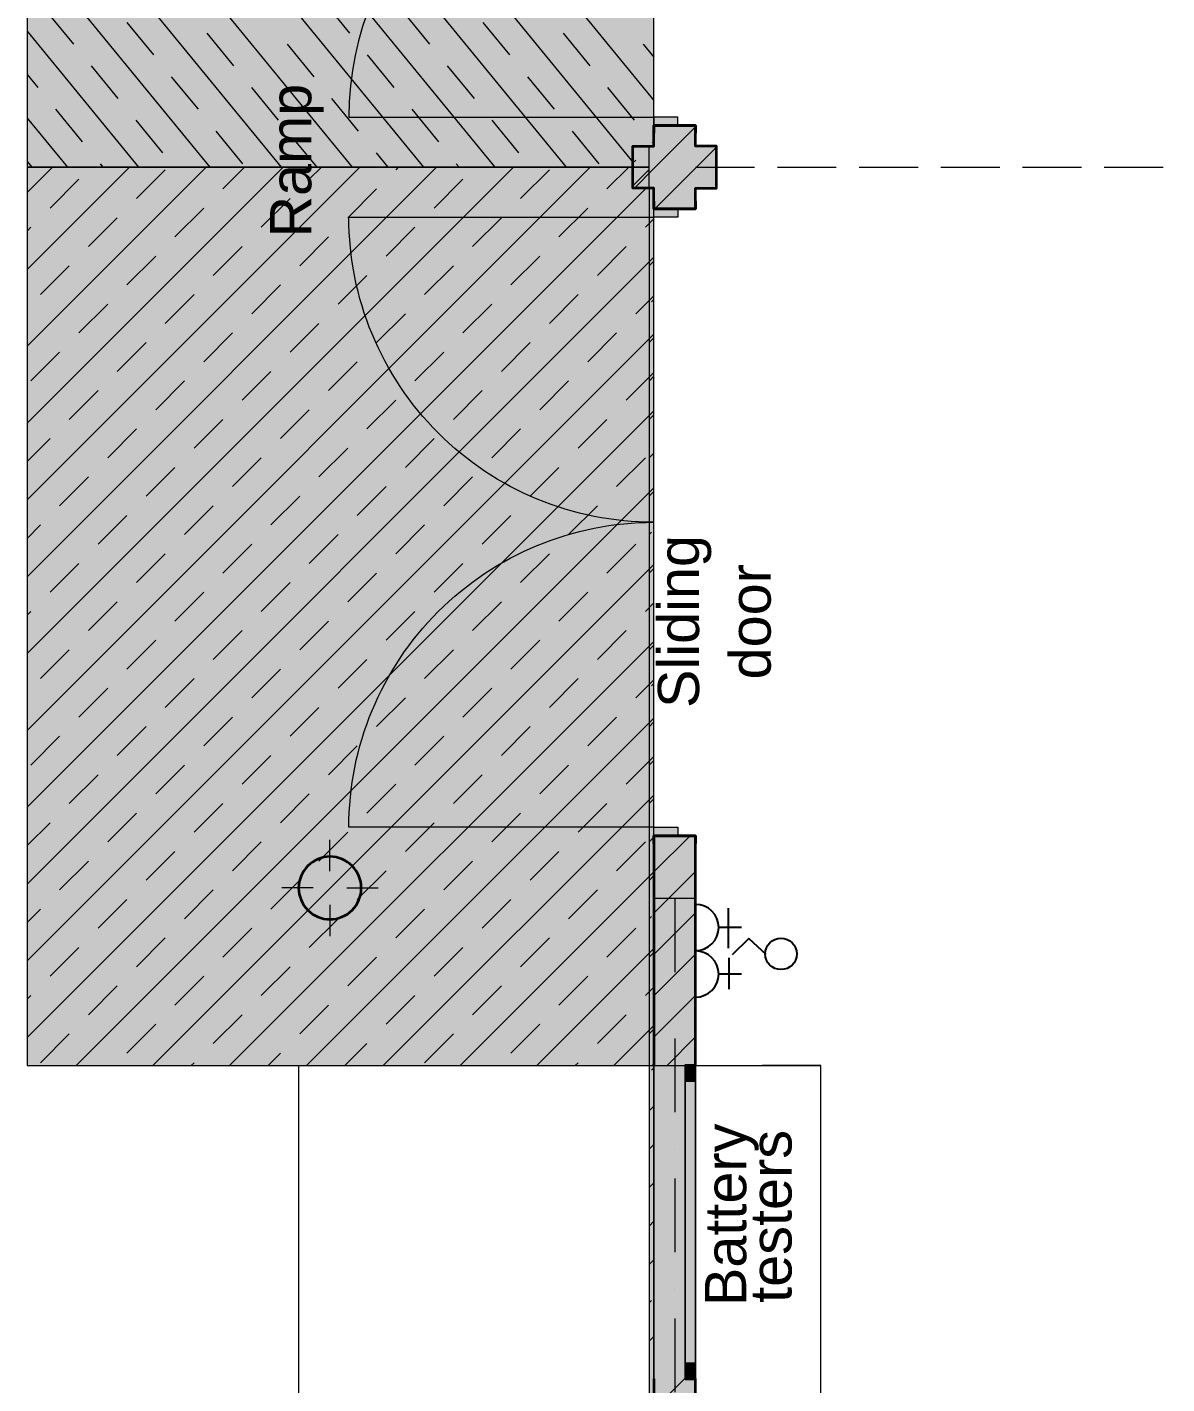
# Model space of a CAD drawing. Header units: millimetres. Extents: x -434067 to 834715, y -524312 to 693139.
# Drawn here: x 227685 to 233140, y 244049 to 250542 of the extents above; entities that cross this region are included whole.
import ezdxf

# ---------------------------------------------------------------- set-up
doc = ezdxf.new("R2010")
doc.units = ezdxf.units.MM
doc.layers.get('0').update_dxf_attribs({"color": 120})
doc.layers.add('Labels', color=7, linetype='Continuous')
doc.layers.add('PDF_2D Drafting - General', color=7, linetype='Continuous')
doc.layers.add('PDF_Geometry', color=7, linetype='Continuous', true_color=0xff6600)
doc.layers.add('PDF_Structural - Bearing', color=7, linetype='Continuous', true_color=0xffffff)
doc.styles.add('PDF ArialMT', font='arial.ttf')

# ---------------------------------------------------------------- blocks, each defined once
blk = doc.blocks.new('FF')
at = {"layer": 'PDF_Geometry', "color": 1, "lineweight": 25}
for points in [[(51, 478), (-155, 690), (46, 907)], [(-303, 293), (-303, 594)], [(300, 293), (300, 594)], [(-547, 420), (-33, 420)], [(94, 430), (501, 430)], [(596, -4), (-600, -4)]]:
    blk.add_lwpolyline(points, dxfattribs=at)
blk.add_circle((43, 1105), 204, dxfattribs=at)
for centre in [(-299, 0), (304, 0)]:
    blk.add_arc(centre, 299, 0, 180, dxfattribs=at)

msp = doc.modelspace()

# ---------------------------------------------------------------- hatches: boundary and pattern name
at = {"layer": 'PDF_2D Drafting - General', "true_color": 0xffffff, "transparency": 33554559}
for points in [[(227684.7, 254170.9), (230661.7, 254170.9), (230684.4, 254170.9), (230684.4, 249971.4), (230584.4, 249971.4), (230584.4, 249871.3), (227684.7, 249871.3)], [(227684.7, 245571.8), (227684.7, 249871.3), (230584.4, 249871.3), (230584.4, 249771.4), (230684.4, 249771.4), (230684.4, 245571.8), (230661.7, 245571.8)]]:
    msp.add_hatch(color=7, dxfattribs=at).paths.add_polyline_path(points)
at = {"layer": 'PDF_Structural - Bearing', "transparency": 33554559}
for color, points in [(7, [(230684.4, 249671.8), (230684.4, 250071.3), (230799.3, 250071.3), (230884.2, 250071.3), (230884.2, 249671.8), (230799.3, 249671.8)]), (7, [(230684.4, 245572.3), (230684.4, 246672.1), (230799.3, 246672.1), (230884.2, 246672.1), (230884.2, 245572.3), (230834.2, 245572.3)]), (256, [(230884.2, 245572.3), (230884.2, 244072.5), (230834.2, 244072.5), (230684.4, 244072.5), (230684.4, 245572.3), (230834.2, 245572.3)]), (256, [(230884.2, 245572.3), (230884.2, 244072.5), (230834.2, 244072.5), (230684.4, 244072.5), (230684.4, 245572.3), (230834.2, 245572.3)]), (7, [(230684.4, 243172.5), (230684.4, 244072.5), (230834.2, 244072.5), (230884.2, 244072.5), (230884.2, 243172.5), (230834.2, 243172.5)])]:
    msp.add_hatch(color=color, dxfattribs=at).paths.add_polyline_path(points)

# ---------------------------------------------------------------- linework, layer by layer
at = {"layer": 'PDF_2D Drafting - General', "color": 8, "lineweight": 15, "true_color": 0x7f7f7f}
for points in [[(230661.7, 254170.9), (227684.7, 254170.9), (227684.7, 249871.3), (230584.4, 249871.3), (230584.4, 249971.4), (230684.4, 249971.4), (230684.4, 254170.9), (230661.7, 254170.9), (227684.7, 254170.9), (227684.7, 245571.8), (230661.7, 245571.8), (230684.4, 245571.8), (230684.4, 249771.4), (230584.4, 249771.4), (230584.4, 249871.3), (227684.7, 249871.3), (227684.7, 245571.8), (230661.7, 245571.8), (230943.8, 245571.8)], [(230884.2, 249871.3), (231166.4, 249871.3)], [(231275.4, 249871.3), (231557.6, 249871.3)], [(231666.6, 249871.3), (231948.8, 249871.3)], [(232057.8, 249871.3), (232340, 249871.3)], [(232449, 249871.3), (232731.2, 249871.3)], [(232840.2, 249871.3), (233122.4, 249871.3)], [(230884.2, 245571.8), (231166.4, 245571.8)], [(231052.9, 245571.8), (231202, 245571.8), (231484.2, 245571.8), (231202, 245571.8)], [(231484.2, 243972.5), (231484.2, 245571.8)]]:
    msp.add_lwpolyline(points, dxfattribs=at)
at = {"layer": 'PDF_2D Drafting - General', "color": 253, "lineweight": 18, "true_color": 0xaaaaaa}
for points in [[(227684.7, 253852), (230684.4, 250190.4)], [(227684.7, 253435.8), (230584.4, 249896.2)], [(227684.7, 253019.6), (230263.8, 249871.3)], [(227684.7, 252603.4), (229922.9, 249871.3)], [(227684.7, 252187.4), (229581.8, 249871.3)], [(227684.7, 251771.2), (229241, 249871.3)], [(227684.7, 251355), (228900.1, 249871.3)], [(227684.7, 250938.8), (228559, 249871.3)], [(229099.2, 250668.7), (229227.1, 250512.5)], [(227778.1, 250616.6), (227905.9, 250460.5)], [(229482.8, 250616.6), (229610.6, 250460.5)], [(227684.7, 250522.6), (228218.2, 249871.3)], [(228161.7, 250564.6), (228289.6, 250408.6)], [(228545.2, 250512.5), (228673, 250356.6)], [(229866.3, 250564.6), (229994.1, 250408.6)], [(230249.9, 250512.5), (230377.8, 250356.6)], [(228928.7, 250460.5), (229056.5, 250304.5)], [(230633.4, 250460.5), (230684.4, 250398.4)], [(229312.4, 250408.6), (229440.2, 250252.5)], [(227684.7, 250314.6), (227735.5, 250252.5)], [(227991.1, 250356.6), (228119.1, 250200.4)], [(229695.8, 250356.6), (229823.7, 250200.4)], [(228374.8, 250304.5), (228502.6, 250148.4)], [(228758.3, 250252.5), (228886.1, 250096.3)], [(230079.3, 250304.5), (230207.2, 250148.4)], [(230463, 250252.5), (230590.8, 250096.3)], [(229141.8, 250200.4), (229269.7, 250044.5)], [(227820.7, 250148.4), (227948.5, 249992.4)], [(229525.4, 250148.4), (229653.2, 249992.4)], [(227684.7, 250106.6), (227877.3, 249871.3)], [(228204.3, 250096.3), (228332.2, 249940.4)], [(229908.9, 250096.3), (230036.7, 249940.4)], [(228587.8, 250044.5), (228715.7, 249888.3)], [(228971.3, 249992.4), (229070.5, 249871.3)], [(230292.5, 250044.5), (230420.4, 249888.3)], [(230676, 249992.4), (230684.4, 249982.4)], [(229355, 249940.4), (229411.4, 249871.3)], [(230643.8, 249951.4), (230643.8, 249951.4)], [(227684.7, 249898.4), (227706.7, 249871.3)], [(230380, 249871.3), (227684.7, 247176.1)], [(230012.4, 249871.3), (227684.7, 247543.7)], [(229644.7, 249871.3), (227684.7, 247911.3)], [(229277, 249871.3), (227684.7, 248279.1)], [(228909.4, 249871.3), (227684.7, 248646.7)], [(228541.8, 249871.3), (227684.7, 249014.3)], [(228174, 249871.3), (227684.7, 249382)], [(227806.4, 249871.3), (227684.7, 249749.7)], [(228033.7, 249888.3), (228047.7, 249871.3)], [(228345.8, 249859.4), (228208.1, 249721.5)], [(228725.6, 249871.3), (228621.6, 249767.6)], [(229093.2, 249871.3), (229035.3, 249813.5)], [(229460.8, 249871.3), (229448.8, 249859.4)], [(229738.5, 249888.3), (229752.3, 249871.3)], [(230184.2, 249859.4), (230046.3, 249721.5)], [(230563.8, 249871.3), (230460, 249767.6)], [(230584.4, 249891.9), (230597.7, 249905.5)], [(230584.4, 249782.7), (230661.7, 249860)], [(227932.3, 249813.5), (227794.4, 249675.6)], [(229770.5, 249813.5), (229632.6, 249675.6)], [(230647.6, 249771.4), (227684.7, 246808.3)], [(229357, 249767.6), (229219.1, 249629.7)], [(230661.7, 249767.3), (230665.8, 249771.4)], [(228529.8, 249675.6), (228391.9, 249537.7)], [(228943.3, 249721.5), (228805.4, 249583.8)], [(230368, 249675.6), (230230.1, 249537.7)], [(228116.1, 249629.7), (227978.2, 249491.8)], [(229954.3, 249629.7), (229816.6, 249491.8)], [(230684.4, 249624.2), (230643.8, 249583.8)], [(227702.4, 249583.8), (227684.7, 249565.8)], [(229127.1, 249537.7), (228989.2, 249399.8)], [(229540.8, 249583.8), (229402.9, 249445.9)], [(230673, 249594.8), (230673, 249594.8)], [(228713.6, 249491.8), (228575.7, 249353.9)], [(230551.8, 249491.8), (230413.9, 249353.9)], [(230684.4, 249440.4), (227684.7, 246440.7)], [(228299.9, 249445.9), (228162, 249308)], [(230138.3, 249445.9), (230000.4, 249308)], [(230661.7, 249399.7), (230684.4, 249422.3)], [(227886.4, 249399.8), (227748.5, 249261.9)], [(229310.9, 249353.9), (229173.2, 249216)], [(229724.6, 249399.8), (229586.7, 249261.9)], [(228897.4, 249308), (228759.5, 249170.1)], [(228070.2, 249216), (227932.3, 249078.1)], [(228483.7, 249261.9), (228345.8, 249124.2)], [(229908.4, 249216), (229770.5, 249078.1)], [(230322.1, 249261.9), (230184.2, 249124.2)], [(230684.4, 249256.6), (230597.7, 249170.1)], [(230673, 249227), (230684.4, 249238.3)], [(229494.9, 249170.1), (229357, 249032.2)], [(229081.2, 249124.2), (228943.3, 248986.3)], [(230684.4, 249072.8), (227684.7, 246073.1)], [(228254, 249032.2), (228116.1, 248894.3)], [(228667.5, 249078.1), (228529.8, 248940.2)], [(230092.2, 249032.2), (229954.3, 248894.3)], [(230505.9, 249078.1), (230368, 248940.2)], [(230661.7, 249031.9), (230684.4, 249054.5)], [(227840.3, 248986.3), (227702.4, 248848.4)], [(229678.7, 248986.3), (229540.8, 248848.4)], [(228851.5, 248894.3), (228713.6, 248756.4)], [(229265, 248940.2), (229127.1, 248802.5)], [(230684.4, 248889), (230551.8, 248756.4)], [(228437.8, 248848.4), (228299.9, 248710.5)], [(230276, 248848.4), (230138.3, 248710.5)], [(230661.7, 248848.1), (230684.4, 248870.7)], [(228024.1, 248802.5), (227886.4, 248664.6)], [(229448.8, 248756.4), (229310.9, 248618.5)], [(229862.5, 248802.5), (229724.6, 248664.6)], [(230684.4, 248705.2), (227684.7, 245705.5)], [(229035.3, 248710.5), (228897.4, 248572.6)], [(228621.6, 248664.6), (228483.7, 248526.7)], [(230460, 248664.6), (230322.1, 248526.7)], [(230661.7, 248664.3), (230684.4, 248686.9)], [(227794.4, 248572.6), (227684.7, 248462.9)], [(228208.1, 248618.5), (228070.2, 248480.8)], [(229632.6, 248572.6), (229494.9, 248434.7)], [(230046.3, 248618.5), (229908.4, 248480.8)], [(229219.1, 248526.7), (229081.2, 248388.8)], [(230661.7, 248480.5), (230684.4, 248503.1)], [(228391.9, 248434.7), (228254, 248296.8)], [(228805.4, 248480.8), (228667.5, 248342.9)], [(230230.1, 248434.7), (230092.2, 248296.8)], [(230643.8, 248480.8), (230505.9, 248342.9)], [(227978.2, 248388.8), (227840.3, 248250.9)], [(229816.6, 248388.8), (229678.7, 248250.9)], [(230684.4, 248337.4), (227918.6, 245571.8)], [(229402.9, 248342.9), (229265, 248205)], [(230661.7, 248296.7), (230684.4, 248319.3)], [(228575.7, 248250.9), (228437.8, 248113)], [(228989.2, 248296.8), (228851.5, 248159.1)], [(230413.9, 248250.9), (230276, 248113)], [(228162, 248205), (228024.1, 248067.1)], [(230000.4, 248205), (229862.5, 248067.1)], [(227748.5, 248159.1), (227684.7, 248095.1)], [(229173.2, 248113), (229035.3, 247975.1)], [(229586.7, 248159.1), (229448.8, 248021.2)], [(230661.7, 248112.9), (230673, 248124.2)], [(228759.5, 248067.1), (228621.6, 247929.2)], [(230597.7, 248067.1), (230460, 247929.2)], [(228345.8, 248021.2), (228208.1, 247883.3)], [(230184.2, 248021.2), (230046.3, 247883.3)], [(227932.3, 247975.1), (227794.4, 247837.4)], [(230684.4, 247969.8), (228286.4, 245571.8)], [(229357, 247929.2), (229219.1, 247791.3)], [(229770.5, 247975.1), (229632.6, 247837.4)], [(230661.7, 247929.1), (230684.4, 247951.5)], [(228943.3, 247883.3), (228805.4, 247745.4)], [(228116.1, 247791.3), (227978.2, 247653.4)], [(228529.8, 247837.4), (228391.9, 247699.5)], [(229954.3, 247791.3), (229816.6, 247653.4)], [(230368, 247837.4), (230230.1, 247699.5)], [(230684.4, 247786), (230643.8, 247745.4)], [(227702.4, 247745.4), (227684.7, 247727.5)], [(229540.8, 247745.4), (229402.9, 247607.5)], [(230673, 247756.4), (230673, 247756.4)], [(228713.6, 247653.4), (228575.7, 247515.7)], [(229127.1, 247699.5), (228989.2, 247561.6)], [(230551.8, 247653.4), (230413.9, 247515.7)], [(228299.9, 247607.5), (228162, 247469.6)], [(230684.4, 247602.2), (228654, 245571.8)], [(230138.3, 247607.5), (230000.4, 247469.6)], [(227886.4, 247561.6), (227748.5, 247423.7)], [(229724.6, 247561.6), (229586.7, 247423.7)], [(230661.7, 247561.3), (230684.4, 247583.9)], [(228897.4, 247469.6), (228759.5, 247331.7)], [(229310.9, 247515.7), (229173.2, 247377.8)], [(228483.7, 247423.7), (228345.8, 247285.8)], [(230322.1, 247423.7), (230184.2, 247285.8)], [(230684.4, 247418.2), (230597.7, 247331.7)], [(230673, 247388.8), (230684.4, 247400.1)], [(228070.2, 247377.8), (227932.3, 247239.9)], [(229494.9, 247331.7), (229357, 247194)], [(229908.4, 247377.8), (229770.5, 247239.9)], [(229081.2, 247285.8), (228943.3, 247147.9)], [(228667.5, 247239.9), (228529.8, 247102)], [(230684.4, 247234.4), (229021.6, 245571.8)], [(230505.9, 247239.9), (230368, 247102)], [(230661.7, 247193.7), (230684.4, 247216.3)], [(227840.3, 247147.9), (227702.4, 247010)], [(228254, 247194), (228116.1, 247056.1)], [(229678.7, 247147.9), (229540.8, 247010)], [(230092.2, 247194), (229954.3, 247056.1)], [(229265, 247102), (229127.1, 246964.1)], [(228437.8, 247010), (228299.9, 246872.3)], [(228851.5, 247056.1), (228713.6, 246918.2)], [(230276, 247010), (230138.3, 246872.3)], [(230684.4, 247050.6), (230551.8, 246918.2)], [(230661.7, 247009.9), (230684.4, 247032.5)], [(228024.1, 246964.1), (227886.4, 246826.2)], [(229862.5, 246964.1), (229724.6, 246826.2)], [(229035.3, 246872.3), (228897.4, 246734.4)], [(229448.8, 246918.2), (229310.9, 246780.3)], [(228621.6, 246826.2), (228483.7, 246688.3)], [(230684.4, 246866.8), (229389.4, 245571.8)], [(230460, 246826.2), (230322.1, 246688.3)], [(230661.7, 246826.1), (230684.4, 246848.6)], [(228208.1, 246780.3), (228070.2, 246642.4)], [(230046.3, 246780.3), (229908.4, 246642.4)], [(227794.4, 246734.4), (227684.7, 246624.5)], [(229219.1, 246688.3), (229081.2, 246550.6)], [(229632.6, 246734.4), (229494.9, 246596.5)], [(228805.4, 246642.4), (228667.5, 246504.5)], [(230643.8, 246642.4), (230505.9, 246504.5)], [(230661.7, 246642.1), (230684.4, 246664.8)], [(227978.2, 246550.6), (227840.3, 246412.7)], [(228391.9, 246596.5), (228254, 246458.6)], [(229816.6, 246550.6), (229678.7, 246412.7)], [(230230.1, 246596.5), (230092.2, 246458.6)], [(229402.9, 246504.5), (229265, 246366.6)], [(230684.4, 246499.2), (229757, 245571.8)], [(228989.2, 246458.6), (228851.5, 246320.7)], [(230661.7, 246458.3), (230684.4, 246481)], [(228162, 246366.6), (228024.1, 246228.9)], [(228575.7, 246412.7), (228437.8, 246274.8)], [(230000.4, 246366.6), (229862.5, 246228.9)], [(230413.9, 246412.7), (230276, 246274.8)], [(227748.5, 246320.7), (227684.7, 246256.9)], [(229586.7, 246320.7), (229448.8, 246182.8)], [(228759.5, 246228.9), (228621.6, 246091)], [(229173.2, 246274.8), (229035.3, 246136.9)], [(230597.7, 246228.9), (230460, 246091)], [(230661.7, 246274.5), (230673, 246285.8)], [(228345.8, 246182.8), (228208.1, 246044.9)], [(230184.2, 246182.8), (230046.3, 246044.9)], [(227932.3, 246136.9), (227794.4, 245999)], [(229770.5, 246136.9), (229632.6, 245999)], [(230684.4, 246131.4), (230124.6, 245571.8)], [(230661.7, 246090.7), (230684.4, 246113.3)], [(228943.3, 246044.9), (228805.4, 245907.2)], [(229357, 246091), (229219.1, 245953.1)], [(228529.8, 245999), (228391.9, 245861.1)], [(230368, 245999), (230230.1, 245861.1)], [(227702.4, 245907.2), (227684.7, 245889.3)], [(228116.1, 245953.1), (227978.2, 245815.2)], [(229540.8, 245907.2), (229402.9, 245769.3)], [(229954.3, 245953.1), (229816.6, 245815.2)], [(230684.4, 245947.6), (230643.8, 245907.2)], [(230673, 245918.2), (230673, 245918.2)], [(229127.1, 245861.1), (228989.2, 245723.2)], [(228299.9, 245769.3), (228162, 245631.4)], [(228713.6, 245815.2), (228575.7, 245677.3)], [(230138.3, 245769.3), (230000.4, 245631.4)], [(230551.8, 245815.2), (230413.9, 245677.3)], [(227886.4, 245723.2), (227748.5, 245585.5)], [(229724.6, 245723.2), (229586.7, 245585.5)], [(230684.4, 245763.8), (230492.4, 245571.8)], [(230661.7, 245723.1), (230684.4, 245745.7)], [(229310.9, 245677.3), (229205.6, 245571.8)], [(228483.7, 245585.5), (228470.2, 245571.8)], [(228897.4, 245631.4), (228837.8, 245571.8)], [(230322.1, 245585.5), (230308.4, 245571.8)], [(230684.4, 245580), (230676.2, 245571.8)], [(230673, 245550.5), (230684.4, 245561.8)], [(230661.7, 245355.3), (230684.4, 245378)], [(230661.7, 245171.5), (230684.4, 245194.2)], [(230661.7, 244987.7), (230684.4, 245010.4)], [(230661.7, 244803.9), (230684.4, 244826.6)], [(230661.7, 244620.1), (230684.4, 244642.7)], [(230661.7, 244436.3), (230673, 244447.6)], [(230661.7, 244252.5), (230684.4, 244275)], [(230673, 244079.9), (230673, 244079.9)]]:
    msp.add_lwpolyline(points, dxfattribs=at)
at = {"layer": 'PDF_2D Drafting - General', "color": 8, "lineweight": 15, "true_color": 0x7f7f7f}
for points in [[(230584.4, 249971.4), (230584.4, 249871.3), (230661.7, 249871.3), (230661.7, 249971.4)], [(230661.7, 249871.3), (230584.4, 249871.3), (230584.4, 249771.4), (230661.7, 249771.4)], [(230661.7, 249771.4), (230661.7, 243167.9), (230684.4, 243167.9), (230684.4, 249771.4)]]:
    msp.add_lwpolyline(points, close=True, dxfattribs=at)
at = {"layer": 'PDF_2D Drafting - General', "color": 7, "lineweight": 0, "true_color": 0xffffff, "transparency": 33554559}
for points in [[(230661.7, 249971.4), (230661.7, 249871.3), (230584.4, 249971.4), (230584.4, 249871.3)], [(230661.7, 249771.4), (230584.4, 249771.4), (230661.7, 249871.3), (230584.4, 249871.3)], [(230684.4, 249771.4), (230684.4, 243167.9), (230661.7, 249771.4), (230661.7, 243167.9)]]:
    msp.add_solid(points, dxfattribs=at)
at = {"layer": 'PDF_Structural - Bearing', "color": 123, "lineweight": 18, "true_color": 0x71cebe}
msp.add_lwpolyline([(227684.7, 254170.9), (227684.7, 245571.8), (228984.2, 245571.8), (228984.2, 239073), (241683.1, 239073), (241683.1, 260670.2), (228984.2, 260670.2), (228984.2, 254170.9)], close=True, dxfattribs=at)
at = {"layer": 'PDF_Structural - Bearing', "color": 30, "lineweight": 18, "true_color": 0xff6600}
for points in [[(230684.4, 253031.1), (229224.5, 253031.1, 0.414216), (230684.4, 251571.2, 0.414199), (229224.5, 250111.4), (230684.4, 250111.4)], [(230684.4, 246712.1), (229224.5, 246712.1, -0.414216), (230684.4, 248172, -0.414217), (229224.5, 249631.9), (230684.4, 249631.9)]]:
    msp.add_lwpolyline(points, format="xyb", dxfattribs=at)
at = {"layer": 'PDF_Structural - Bearing', "color": 7, "lineweight": 35}
for points in [[(230684.4, 249671.8), (230799.3, 249671.8), (230884.2, 249671.8), (230799.3, 249671.8), (230684.4, 249671.8), (230684.4, 249708.8), (230684.4, 249671.8), (230684.4, 249771.4), (230584.4, 249771.4), (230584.4, 249971.4), (230684.4, 249971.4), (230684.4, 250071.3), (230799.3, 250071.3), (230884.2, 250071.3), (230884.2, 250034.4), (230884.2, 250071.3), (230799.3, 250071.3), (230684.4, 250071.3), (230684.4, 250034.4), (230684.4, 250071.3)], [(230884.2, 249671.8), (230884.2, 249708.8), (230884.2, 249671.8), (230884.2, 249771.4), (230984.2, 249771.4), (230984.2, 249971.4), (230884.2, 249971.4), (230884.2, 250071.3)], [(230684.4, 246672.1), (230799.3, 246672.1), (230684.4, 246672.1), (230684.4, 246635.2), (230684.4, 246672.1), (230684.4, 245572.3)], [(230884.2, 245572.3), (230834.2, 245572.3), (230884.2, 245572.3), (230884.2, 246672.1)], [(230684.4, 244072.5), (230684.4, 243172.5)], [(230884.2, 243172.5), (230834.2, 243172.5), (230884.2, 243172.5), (230884.2, 244072.5), (230834.2, 244072.5), (230884.2, 244072.5)]]:
    msp.add_lwpolyline(points, dxfattribs=at)
at = {"layer": 'PDF_Structural - Bearing', "lineweight": 0}
for points in [[(230591.1, 249771.4), (230684.4, 249864.6), (230884.2, 250064.6)], [(230693, 250071.3), (230684.4, 250062.5)], [(230584.4, 249962.5), (230593.2, 249971.4)], [(230689.4, 249671.8), (230884.2, 249866.6), (230984.2, 249966.6)], [(230857.3, 246672.1), (230684.4, 246499.2)], [(230884.2, 246501.2), (230684.4, 246301.2)], [(230884.2, 246303.1), (230684.4, 246103.3)], [(230884.2, 246105.2), (230684.4, 245905.2)], [(230884.2, 245907.2), (230684.4, 245707.2)], [(230884.2, 245709.3), (230747.3, 245572.3)], [(230831.2, 244072.5), (230684.4, 243925.6)]]:
    msp.add_lwpolyline(points, dxfattribs=at)
at = {"layer": 'PDF_Structural - Bearing', "color": 30, "lineweight": 20, "true_color": 0xff6600}
for points in [[(230799.3, 250071.3), (230799.3, 250111.4), (230684.4, 250111.4), (230684.4, 250071.3)], [(230799.3, 249671.8), (230799.3, 249631.9), (230684.4, 249631.9), (230684.4, 249671.8)], [(230684.4, 246672.1), (230684.4, 246712.1), (230799.3, 246712.1), (230799.3, 246672.1)], [(230884.2, 245572.3), (230884.2, 245497.3), (230834.2, 245497.3), (230834.2, 245572.3), (230834.2, 245497.3), (230884.2, 245497.3)], [(230834.2, 244072.5), (230834.2, 244147.5), (230884.2, 244147.5), (230884.2, 244072.5), (230884.2, 244147.5), (230834.2, 244147.5)]]:
    msp.add_lwpolyline(points, close=True, dxfattribs=at)
at = {"layer": 'PDF_Structural - Bearing', "color": 1, "lineweight": 0}
for points in [[(229134.2, 246501.7), (229134.2, 246651.7)], [(229054.2, 246421.8), (228904.2, 246421.8)], [(229134.2, 246421.8), (229134.2, 246421.8)], [(229214.2, 246421.8), (229364.1, 246421.8)], [(229134.2, 246341.8), (229134.2, 246191.8)]]:
    msp.add_lwpolyline(points, dxfattribs=at)
at = {"layer": 'PDF_Structural - Bearing', "color": 7, "lineweight": 35}
msp.add_lwpolyline([(230884.2, 246635.2), (230884.2, 246672.1), (230799.3, 246672.1), (230884.2, 246672.1)], close=True, dxfattribs=at)
at = {"layer": 'PDF_Structural - Bearing', "color": 14, "lineweight": 35, "true_color": 0xa80f02}
msp.add_lwpolyline([(229284.2, 246421.8, 0.41392), (229134.2, 246571.8, 0.413909), (228984.2, 246421.8, 0.414311), (229134.2, 246271.8, 0.414322)], format="xyb", close=True, dxfattribs=at)
at = {"layer": 'PDF_Structural - Bearing', "color": 132, "lineweight": 18, "true_color": 0x00bfbf}
for points in [[(230884.2, 246089.6), (230884.2, 246371.8), (230684.4, 246371.8), (230684.4, 246089.6)], [(230684.4, 245980.6), (230684.4, 245698.4)], [(230884.2, 245980.6), (230884.2, 245698.4)], [(230684.4, 245589.4), (230684.4, 245307.2)], [(230884.2, 245589.4), (230884.2, 245307.2)], [(230684.4, 245198.3), (230684.4, 244916)], [(230884.2, 245198.3), (230884.2, 244916)], [(230684.4, 244807.1), (230684.4, 244524.8)], [(230884.2, 244807.1), (230884.2, 244524.8)], [(230684.4, 244415.9), (230684.4, 244133.6)], [(230884.2, 244415.9), (230884.2, 244133.6)]]:
    msp.add_lwpolyline(points, dxfattribs=at)
at = {"layer": 'PDF_Structural - Bearing', "color": 123, "lineweight": 20, "true_color": 0x71cebe}
for points in [[(230784.2, 246371.8), (230784.2, 246019)], [(230784.2, 245842.6), (230784.2, 245842.6)], [(230784.2, 245701.6), (230784.2, 245348.9)], [(230784.2, 245172.5), (230784.2, 245172.5)], [(230784.2, 245031.4), (230784.2, 244678.6)], [(230784.2, 244502.2), (230784.2, 244502.2)], [(230784.2, 244361.1), (230784.2, 244008.5)]]:
    msp.add_lwpolyline(points, dxfattribs=at)
at = {"layer": 'PDF_Structural - Bearing', "color": 30, "lineweight": 18, "true_color": 0xff6600}
for points in [[(230684.4, 245572.3), (230684.4, 244072.5)], [(230884.2, 245572.3), (230884.2, 244072.5)], [(230834.2, 244147.5), (230834.2, 245497.3)], [(230884.2, 245497.3), (230884.2, 244147.5)]]:
    msp.add_lwpolyline(points, close=True, dxfattribs=at)
at = {"layer": 'PDF_Structural - Bearing', "color": 7, "lineweight": 0}
msp.add_circle((229134.2, 246421.9), 150, dxfattribs=at)
at = {"layer": 'PDF_Structural - Bearing', "lineweight": 0, "transparency": 33554559}
for points in [[(230799.3, 250071.3), (230799.3, 250111.4), (230684.4, 250071.3), (230684.4, 250111.4)], [(230799.3, 249671.8), (230684.4, 249671.8), (230799.3, 249631.9), (230684.4, 249631.9)], [(230684.4, 246672.1), (230799.3, 246672.1), (230684.4, 246712.1), (230799.3, 246712.1)], [(230834.2, 245572.3), (230834.2, 245497.3), (230884.2, 245572.3), (230884.2, 245497.3)], [(230834.2, 245572.3), (230834.2, 245497.3), (230884.2, 245572.3), (230884.2, 245497.3)], [(230884.2, 244147.5), (230884.2, 245497.3), (230834.2, 244147.5), (230834.2, 245497.3)], [(230884.2, 244147.5), (230884.2, 245497.3), (230834.2, 244147.5), (230834.2, 245497.3)], [(230884.2, 244072.5), (230884.2, 244147.5), (230834.2, 244072.5), (230834.2, 244147.5)], [(230884.2, 244072.5), (230884.2, 244147.5), (230834.2, 244072.5), (230834.2, 244147.5)]]:
    msp.add_solid(points, dxfattribs=at)
at = {"layer": 'PDF_Structural - Bearing', "color": 7, "lineweight": 0, "transparency": 33554559}
for points in [[(230684.4, 249771.4), (230584.4, 249771.4), (230684.4, 249971.4), (230584.4, 249971.4)], [(230984.2, 249771.4), (230884.2, 249771.4), (230984.2, 249971.4), (230884.2, 249971.4)]]:
    msp.add_solid(points, dxfattribs=at)

# ---------------------------------------------------------------- block references
at = {"xscale": 0.3696958073639959, "yscale": 0.3696958073639959, "zscale": 0.3696958073639959, "rotation": 270}
msp.add_blockref('FF', (230884.2, 246122.3), dxfattribs=at)

# ---------------------------------------------------------------- texts
at = {"layer": 'Labels', "color": 7, "char_height": 197.46, "attachment_point": 4, "rotation": 90, "style": 'PDF ArialMT'}
for s, insert in [('Ramp', (228975.8, 249534.8)), ('Sliding', (230831.8, 247283.3)), ('door', (231146.3, 247419.8)), ('Battery', (231057.6, 244420.6)), ('testers', (231246.1, 244436.1))]:
    msp.add_mtext(s, dxfattribs=dict(at, insert=insert))

doc.saveas('drawing.dxf')
